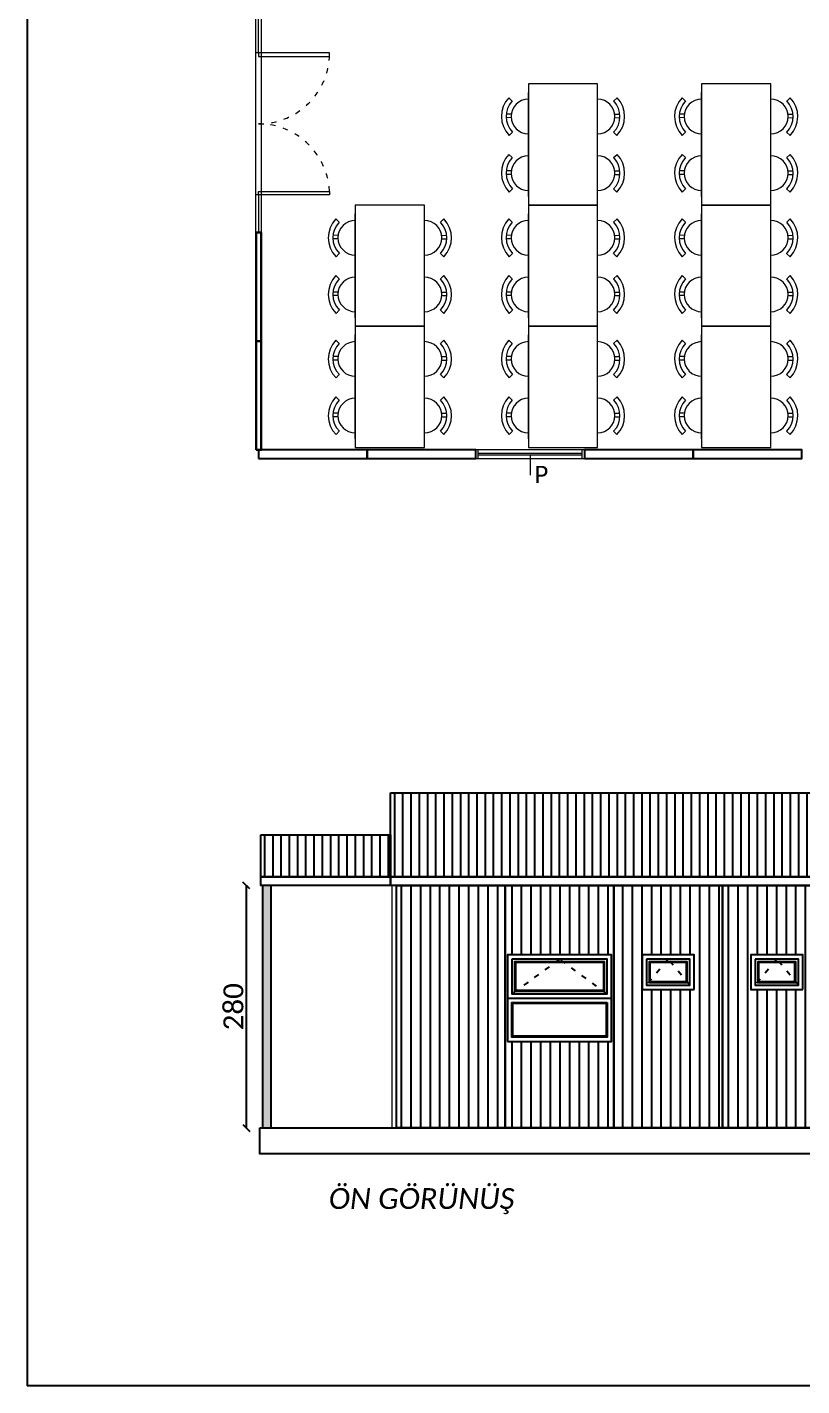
# Model space of a CAD drawing. Header units: millimetres. Extents: x -3516 to 33273, y -7531 to 724.
# Drawn here: x 1650 to 2545, y -3667 to -2098 of the extents above; entities that cross this region are included whole.
import ezdxf

# ---------------------------------------------------------------- set-up
doc = ezdxf.new("R2010")
doc.units = ezdxf.units.MM
doc.linetypes.add('ACAD_ISO03W100', pattern=[30, 12, -18])
for name, color, linetype, lineweight in [('100x120 PEN', 155, 'Continuous', 15), ('acilis', 251, 'ACAD_ISO03W100', 13), ('CİHAZ', 6, 'Continuous', 15), ('DIS-100', 9, 'Continuous', 30), ('DIS-60', 9, 'Continuous', 30), ('KAPI', 37, 'Continuous', 15), ('KAPI-PEN', 37, 'Continuous', 15), ('KOSE', 134, 'Continuous', 20), ('OLCU', 7, 'Continuous', 20), ('panel gorunus', 251, 'Continuous', 20), ('pencere golge', 155, 'Continuous', 30), ('PLAN', 253, 'Continuous', 15), ('SAC GORUNUS', 148, 'Continuous', 15), ('YAZI', 9, 'Continuous', 20)]:
    doc.layers.add(name, color=color, linetype=linetype, lineweight=lineweight)
doc.styles.add('VEFA', font='calibri.ttf')
doc.dimstyles.new('VEFA$0', dxfattribs={"dimtxt": 23, "dimasz": 8, "dimexe": 8, "dimexo": 20, "dimgap": 3, "dimtad": 1, "dimdec": 1, "dimdsep": 46, "dimtxsty": 'VEFA', "dimblk": 'OBLIQUE', "dimcen": 2.5, "dimclrd": 256, "dimclre": 256, "dimclrt": 8, "dimadec": 0, "dimazin": 0, "dimtfac": 1, "dimtdec": 1, "dimtix": 1, "dimtmove": 0, "dimatfit": 0, "dimldrblk": 'OBLIQUE', "dimfxl": 1, "dimarcsym": 0})

# ---------------------------------------------------------------- blocks, each defined once
blk = doc.blocks.new('A$C1210badc')
at = {"layer": 'DIS-60'}
blk.add_lwpolyline([(0, 0), (0, 125.5), (6, 125.5), (6, 0)], close=True, dxfattribs=at)
blk = doc.blocks.new('A$Ccb6340a7')
at = {"layer": 'DIS-100', "lineweight": -2}
blk.add_lwpolyline([(10, 125.5), (10, 0), (0, 0), (0, 125.5)], close=True, dxfattribs=at)
blk = doc.blocks.new('A$Cdef76808')
at = {"layer": '100x120 PEN', "linetype": 'Continuous'}
for p, q in [((62.8, 6), (62.8, 29.1)), ((2.8, 10), (2.8, 0)), ((122.8, 6), (2.8, 6)), ((122.8, 4), (2.8, 4)), ((122.8, 10), (122.8, 0))]:
    blk.add_line(p, q, dxfattribs=at)
blk.add_lwpolyline([(125.5, 0), (0, 0), (0, 10), (125.5, 10)], close=True, dxfattribs=at)
blk = doc.blocks.new('6-2IK')
at = {"layer": 'KAPI'}
for p, q in [((43.5, 3.1), (0, 3.1)), ((43.5, 6.1), (43.5, 0.1)), ((207.5, 6.1), (207.5, 0.1)), ((207.5, 3.1), (251, 3.1))]:
    blk.add_line(p, q, dxfattribs=at)
at = {"layer": 'KAPI', "linetype": 'Continuous', "ltscale": 0.5}
for points in [[(43.5, 3.1), (47.5, 3.1), (47.5, 85.1), (43.5, 85.1), (43.5, 3.1)], [(207.5, 3.1), (203.5, 3.1), (203.5, 85.1), (207.5, 85.1), (207.5, 3.1)]]:
    blk.add_lwpolyline(points, dxfattribs=at)
at = {"layer": 'KAPI'}
blk.add_lwpolyline([(251, 0.1), (0, 0.1), (0, 6.1), (251, 6.1)], close=True, dxfattribs=at)
at = {"layer": 'KAPI', "linetype": 'ACAD_ISO03W100', "ltscale": 0.5}
for centre, start, end in [((43.3, 3), 0.0525, 87.0833), ((207.7, 3), 92.9167, 179.9475)]:
    blk.add_arc(centre, 82.2, start, end, dxfattribs=at)
blk = doc.blocks.new('A$C72E11EB8')
at = {"color": 3}
blk.add_lwpolyline([(140, 31.1), (140, 111.1), (0, 111.1), (0, 31.1)], close=True, dxfattribs=at)
at = {"layer": 'CİHAZ', "color": 3}
for p, q in [((18.8, 129.5), (14.9, 133.3)), ((35.5, 131.1), (35.5, 136.9)), ((39.6, 130.9), (39.6, 136.8)), ((54.8, 129.7), (58.6, 133.6)), ((84.2, 129.5), (80.4, 133.3)), ((101, 131.1), (100.9, 136.9)), ((105.1, 130.9), (105, 136.8)), ((120.2, 129.7), (124, 133.6)), ((10, 111.1), (130, 111.1)), ((10, 31.1), (130, 31.1)), ((18.8, 12.8), (14.9, 8.9)), ((35.5, 11.2), (35.5, 5.4)), ((39.6, 11.3), (39.6, 5.5)), ((54.8, 12.6), (58.6, 8.7)), ((84.2, 12.8), (80.4, 8.9)), ((101, 11.2), (100.9, 5.4)), ((105.1, 11.3), (105, 5.5)), ((120.2, 12.6), (124, 8.7))]:
    blk.add_line(p, q, dxfattribs=at)
for centre, radius, start, end in [((36.9, 111.1), 31.2, 46.0083, 134.6004), ((102.3, 111.1), 31.2, 46.0083, 134.6004), ((36.9, 111.1), 20, 0, 180), ((36.9, 111.1), 25.8, 46.0083, 134.6004), ((102.3, 111.1), 20, 0, 180), ((102.3, 111.1), 25.8, 46.0083, 134.6004), ((36.9, 31.1), 20, 180, 0), ((102.3, 31.1), 20, 180, 0), ((36.9, 31.1), 31.2, 225.3996, 313.9917), ((36.9, 31.1), 25.8, 225.3996, 313.9917), ((102.3, 31.1), 31.2, 225.3996, 313.9917), ((102.3, 31.1), 25.8, 225.3996, 313.9917)]:
    blk.add_arc(centre, radius, start, end, dxfattribs=at)
blk = doc.blocks.new('_Oblique')
at = {"color": 0, "linetype": 'ByBlock', "lineweight": -2}
blk.add_line((-0.5, -0.5), (0.5, 0.5), dxfattribs=at)
blk = doc.blocks.new('*D184')
at = {"color": 2, "linetype": 'ByBlock', "lineweight": -2, "transparency": 16777216}
blk.add_line((1902.8, -3089.7), (1902.8, -3369.7), dxfattribs=at)
at = {"layer": 'Defpoints', "color": 0, "transparency": 16777216}
for p in [(1921.4, -3089.7), (1902.8, -3369.7), (1921.4, -3369.7)]:
    blk.add_point(p, dxfattribs=at)
at = {"color": 2, "lineweight": -2, "transparency": 16777216, "xscale": 8, "yscale": 8, "zscale": 8}
for p, rotation in [((1902.8, -3089.7), 90), ((1902.8, -3369.7), 270)]:
    blk.add_blockref('_Oblique', p, dxfattribs=dict(at, rotation=rotation))
at = {"color": 8, "transparency": 16777216, "insert": (1888, -3229.7), "char_height": 23, "attachment_point": 5, "rotation": 90, "style": 'VEFA', "bg_fill": 3, "box_fill_scale": 1.1, "bg_fill_color": 256, "bg_fill_true_color": 13158600, "bg_fill_transparency": 0}
blk.add_mtext('280', dxfattribs=at)
blk = doc.blocks.new('A$C7BB22E92')
at = {"layer": 'SAC GORUNUS', "linetype": 'Continuous', "lineweight": -2}
h = blk.add_hatch(dxfattribs=at)
h.set_pattern_fill('ANSI31', color=251, scale=3.5, angle=45)
h.set_pattern_definition([(90, (492.976, -4888.094), (-11.1125, 2e-15), [])])
h.paths.add_polyline_path([(125.5, 280), (0, 280), (0, 0), (125.5, 0)])
at = {"layer": 'panel gorunus', "lineweight": -2}
blk.add_lwpolyline([(0, 0), (0, 280), (125.5, 280), (125.5, 0)], close=True, dxfattribs=at)
blk = doc.blocks.new('A$C5C642B8B')
at = {"layer": 'SAC GORUNUS', "linetype": 'Continuous', "lineweight": -2}
h = blk.add_hatch(dxfattribs=at)
h.set_pattern_fill('ANSI31', color=251, scale=3.5, angle=45)
h.set_pattern_definition([(90, (-1129.363, -4888.094), (-11.1125, 2e-15), [])])
h.paths.add_polyline_path([(92.7, 160), (92.7, 200), (32.7, 200), (32.7, 160)], flags=16)
h.paths.add_polyline_path([(0, 0), (0, 280), (125.5, 280), (125.5, 0)])
at = {"layer": 'acilis', "linetype": 'ACAD_ISO03W100', "lineweight": -2, "ltscale": 0.5}
for p, q in [((62.7, 195), (37.7, 165)), ((87.7, 165), (62.7, 195))]:
    blk.add_line(p, q, dxfattribs=at)
at = {"layer": 'KAPI-PEN', "lineweight": -2}
for points in [[(92.7, 160), (92.7, 200), (32.7, 200), (32.7, 160)], [(37.7, 195), (37.7, 165), (87.7, 165), (87.7, 195)], [(84.7, 168), (84.7, 192), (40.7, 192), (40.7, 168)]]:
    blk.add_lwpolyline(points, close=True, dxfattribs=at)
at = {"layer": 'panel gorunus', "lineweight": -2}
blk.add_lwpolyline([(0, 0), (0, 280), (125.5, 280), (125.5, 0)], close=True, dxfattribs=at)
at = {"layer": 'pencere golge', "lineweight": -2}
blk.add_lwpolyline([(83.7, 169), (83.7, 191), (41.7, 191), (41.7, 169)], close=True, dxfattribs=at)
blk = doc.blocks.new('A$C13AF0E5A')
at = {"layer": 'SAC GORUNUS', "linetype": 'Continuous', "lineweight": -2}
h = blk.add_hatch(dxfattribs=at)
h.set_pattern_fill('ANSI31', color=251, scale=3.5, angle=45)
h.set_pattern_definition([(90, (-1868.555, -4888.094), (-11.1125, 2e-15), [])])
h.paths.add_polyline_path([(125.5, 280), (125.5, 0), (0, 0), (0, 280)])
h.paths.add_polyline_path([(2.7, 100), (122.7, 100), (122.7, 200), (2.7, 200)], flags=16)
at = {"layer": 'acilis', "linetype": 'ACAD_ISO03W100', "lineweight": -2, "ltscale": 0.5}
for p, q in [((62.7, 195), (7.7, 155)), ((117.7, 155), (62.7, 195))]:
    blk.add_line(p, q, dxfattribs=at)
at = {"layer": 'KAPI-PEN', "lineweight": -2}
blk.add_line((2.7, 150), (122.7, 150), dxfattribs=at)
for points in [[(2.7, 100), (122.7, 100), (122.7, 200), (2.7, 200)], [(7.7, 195), (7.7, 155), (117.7, 155), (117.7, 195)], [(114.7, 158), (114.7, 192), (10.7, 192), (10.7, 158)], [(117.7, 145), (117.7, 105), (7.7, 105), (7.7, 145)]]:
    blk.add_lwpolyline(points, close=True, dxfattribs=at)
at = {"layer": 'panel gorunus', "lineweight": -2}
blk.add_lwpolyline([(125.5, 280), (125.5, 0), (0, 0), (0, 280)], close=True, dxfattribs=at)
at = {"layer": 'pencere golge', "lineweight": -2}
for points in [[(113.7, 159), (113.7, 191), (11.7, 191), (11.7, 159)], [(116.7, 144), (116.7, 106), (8.7, 106), (8.7, 144)]]:
    blk.add_lwpolyline(points, close=True, dxfattribs=at)

msp = doc.modelspace()

# ---------------------------------------------------------------- hatches: boundary and pattern name
h = msp.add_hatch()
h.set_pattern_fill('ANSI31', color=0, scale=3, angle=45)
h.set_pattern_definition([(90, (8027.366, -37847.686), (-9.525, 2e-15), [])])
h.paths.add_polyline_path([(2069.434, -2982.545), (6601.434, -2982.545), (6601.434, -3079.71), (2069.434, -3079.71)])

# ---------------------------------------------------------------- linework, layer by layer
for points in [[(1649.679, -875.905), (7849.679, -875.905), (7849.679, -3667.462), (1649.679, -3667.462)], [(1649.679, -875.905), (1649.679, -3667.462)]]:
    msp.add_lwpolyline(points)
for points in [[(2069.434, -2982.545), (6601.434, -2982.545), (6601.434, -3079.71), (2069.434, -3079.71)], [(2069.434, -3079.71), (6601.434, -3079.71), (6601.434, -3089.71), (2069.434, -3089.71)]]:
    msp.add_lwpolyline(points, close=True)
at = {"layer": 'KOSE', "color": 251, "linetype": 'Continuous'}
msp.add_lwpolyline([(2071.434, -3089.71), (2076.434, -3089.71), (2076.434, -3369.71), (2071.434, -3369.71)], close=True, dxfattribs=at)

# ---------------------------------------------------------------- block references
for p in [(1914.029, -2461.185), (1914.029, -2586.685)]:
    msp.add_blockref('A$C1210badc', p)
at = {"xscale": -1}
for name, p, rotation in [('A$Ccb6340a7', (2042.529, -2586.685), 90), ('A$Ccb6340a7', (2168.029, -2586.685), 90), ('A$Cdef76808', (2168.029, -2586.685), 180), ('A$Ccb6340a7', (2419.029, -2586.685), 90), ('A$Ccb6340a7', (2544.529, -2586.685), 90)]:
    msp.add_blockref(name, p, dxfattribs=dict(at, rotation=rotation))
at = {"layer": 'KAPI', "linetype": 'Continuous', "lineweight": -2, "rotation": 270}
msp.add_blockref('6-2IK', (1913.913, -2084.685), dxfattribs=at)
at = {"layer": 'OLCU', "lineweight": -2}
for name, p in [('A$C7BB22E92', (2076.434, -3369.71)), ('A$C13AF0E5A', (2201.934, -3369.71)), ('A$C5C642B8B', (2327.434, -3369.71)), ('A$C5C642B8B', (2452.934, -3369.71))]:
    msp.add_blockref(name, p, dxfattribs=at)
at = {"layer": 'PLAN', "linetype": 'Continuous', "rotation": 90}
for p in [(2339.759, -2303.935), (2539.759, -2303.935), (2139.759, -2443.935), (2339.759, -2443.935), (2539.759, -2443.935), (2139.759, -2583.935), (2339.759, -2583.935), (2539.759, -2583.935)]:
    msp.add_blockref('A$C72E11EB8', p, dxfattribs=at)

# ---------------------------------------------------------------- texts
at = {"layer": 'YAZI', "linetype": 'Continuous', "lineweight": -2, "insert": (2235.596, -2625.049), "char_height": 20, "attachment_point": 7, "style": 'VEFA'}
msp.add_mtext_dynamic_manual_height_columns('P', width=22.23065, gutter_width=12.5, heights=[0], dxfattribs=at)
at = {"layer": 'YAZI', "insert": (1998.082, -3439.173, -3), "char_height": 24, "width": 592.61013, "attachment_point": 1, "style": 'VEFA'}
msp.add_mtext('{\\fCalibri|b0|i1|c162|p34;ÖN GÖRÜNÜŞ}', dxfattribs=at)

# ---------------------------------------------------------------- next in the draw order: dimensions: what is measured, and where the dimension line sits
dim = msp.add_linear_dim(base=(1902.826, -3369.71), p1=(1921.434, -3089.71), p2=(1921.434, -3369.71), angle=90, dimstyle='VEFA$0', override={"dimexe": 0, "dimclrd": 2, "dimclre": 2, "dimfxl": 5, "dimfxlon": 1, "dimtfill": 1, "dimarcsym": 2})
dim.commit()
dim.dimension.update_dxf_attribs({"geometry": '*D184', "text_midpoint": (1888.043, -3229.71)})

# ---------------------------------------------------------------- next in the draw order: hatches: boundary and pattern name
h = msp.add_hatch()
h.set_pattern_fill('ANSI31', color=0, scale=3, angle=45)
h.set_pattern_definition([(90, (7743.901, -37847.686), (-9.525, 2e-15), [])])
h.paths.add_polyline_path([(1919.434, -3031.127), (2069.434, -3031.127), (2069.434, -3079.71), (1919.434, -3079.71)])
h = msp.add_hatch(color=252)
h.dxf.hatch_style = 1
h.paths.add_polyline_path([(1921.434, -3369.71), (1931.434, -3369.71), (1931.434, -3089.71), (1921.434, -3089.71)])

# ---------------------------------------------------------------- next in the draw order: linework, layer by layer
for points in [[(1919.434, -3031.127), (2069.434, -3031.127), (2069.434, -3079.71), (1919.434, -3079.71)], [(1919.434, -3079.71), (2069.434, -3079.71), (2069.434, -3089.71), (1919.434, -3089.71)], [(1921.434, -3369.71), (1931.434, -3369.71), (1931.434, -3089.71), (1921.434, -3089.71)], [(1918.63, -3369.71), (6807.893, -3369.71), (6807.893, -3399.71), (1918.63, -3399.71)]]:
    msp.add_lwpolyline(points, close=True)

doc.saveas('drawing.dxf')
